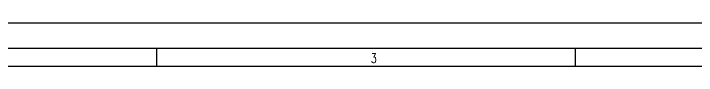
# Model space of a CAD drawing. Extents: x 4137 to 28680, y 2446 to 6814.
# Drawn here: x 10154.4 to 10421.5, y 4198.3 to 4215.3 of the extents above; entities that cross this region are included whole.
import ezdxf

# ---------------------------------------------------------------- set-up
doc = ezdxf.new("R2010")
doc.units = 0
doc.header["$LTSCALE"] = 0.5
doc.layers.get('0').update_dxf_attribs({"linetype": 'CONTINUOUS'})
doc.layers.add('DIM', color=5, linetype='CONTINUOUS')
doc.styles.get("Standard").update_dxf_attribs({"font": 'simplex.shx'})

msp = doc.modelspace()

# ---------------------------------------------------------------- linework, layer by layer
at = {"color": 7, "linetype": 'Continuous'}
for p, q in [((9855.8, 4215.32), (11537.8, 4215.32)), ((9855.8, 4215.32), (11537.8, 4215.32)), ((11527.8, 4205.32), (9875.8, 4205.32)), ((11527.8, 4205.32), (9875.8, 4205.32)), ((9882.8, 4198.32), (11520.8, 4198.32)), ((9882.8, 4198.32), (11520.8, 4198.32))]:
    msp.add_line(p, q, dxfattribs=at)
at = {"layer": 'DIM', "color": 7}
for p, q in [((10210.4, 4198.32), (10210.4, 4205.32)), ((10210.4, 4198.32), (10210.4, 4205.32)), ((10374.2, 4198.32), (10374.2, 4205.32)), ((10374.2, 4198.32), (10374.2, 4205.32))]:
    msp.add_line(p, q, dxfattribs=at)

# ---------------------------------------------------------------- texts
at = {"layer": 'DIM', "color": 7, "width": 0.75}
msp.add_text('3', height=3.7, dxfattribs=at).set_placement((10294.12, 4199.6))
msp.add_text('3', height=3.7, dxfattribs=at).set_placement((10294.12, 4199.6))

doc.saveas('drawing.dxf')
